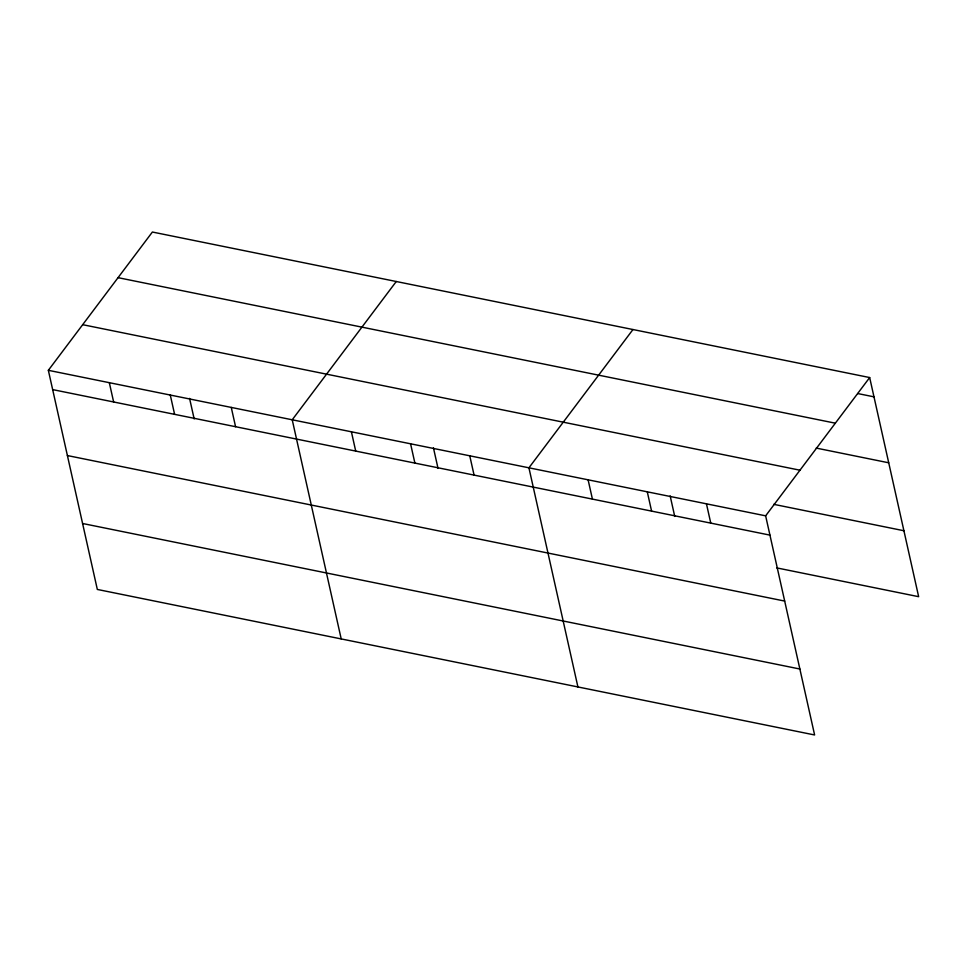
<?xml version="1.0" encoding="UTF-8"?>
<svg xmlns="http://www.w3.org/2000/svg" width="967" height="967" viewBox="0 0 967 967"><rect width="100%" height="100%" fill="white"/><g stroke="black" fill="none" stroke-linecap="round" stroke-linejoin="round"><path stroke-width="1.45" d="M869.671 377.553L765.634 515.834L814.613 734.968L97.329 589.447L48.35 370.313L152.387 232.032L869.671 377.553L918.65 596.687L776.634 567.871M396.265 281.506L292.227 419.787L341.206 638.921M632.962 329.529L528.925 467.81L577.915 686.945M857.705 393.545L873.987 396.845M118.059 277.662L835.331 423.183M816.233 448.084L888.721 462.794M82.678 324.682L799.963 470.204M773.721 504.327L903.903 530.738M48.35 370.313L765.634 515.834M52.665 389.604L769.95 535.126M67.4 455.554L784.684 601.075M82.594 523.498L799.878 669.019M706.454 503.831L710.769 523.123M670.155 495.902L674.736 516.426M647.286 491.828L651.589 511.12M588.105 479.813L592.42 499.117M469.757 455.808L474.072 475.099M433.446 447.89L438.039 468.403M410.576 443.805L414.891 463.096M351.408 431.802L355.711 451.093M231.258 407.421L235.573 426.713M189.58 398.404L194.162 418.929M170.289 395.056L174.604 414.347M109.319 382.678L113.635 401.982"/></g></svg>
